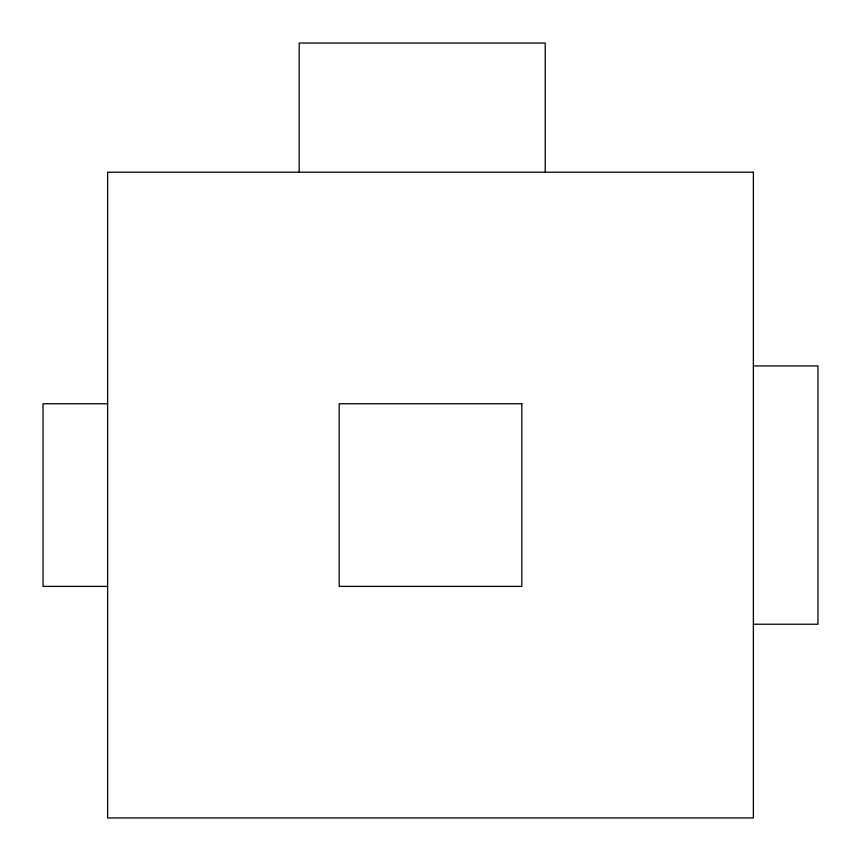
<?xml version="1.0" encoding="UTF-8"?>
<svg xmlns="http://www.w3.org/2000/svg" width="861" height="861" viewBox="0 0 861 861"><rect width="100%" height="100%" fill="white"/><g stroke="black" fill="none" stroke-linecap="round" stroke-linejoin="round"><path stroke-width="1.29" d="M753.375 365.925L817.95 365.925L817.95 624.225L753.375 624.225M107.625 403.755L43.05 403.755L43.05 586.395L107.625 586.395M545.228 172.2L545.228 43.05L299.176 43.05L299.176 172.2M753.375 172.2L107.625 172.2L107.625 817.95L753.375 817.95L753.375 172.2M521.82 403.755L339.18 403.755L339.18 586.395L521.82 586.395L521.82 403.755"/></g></svg>
